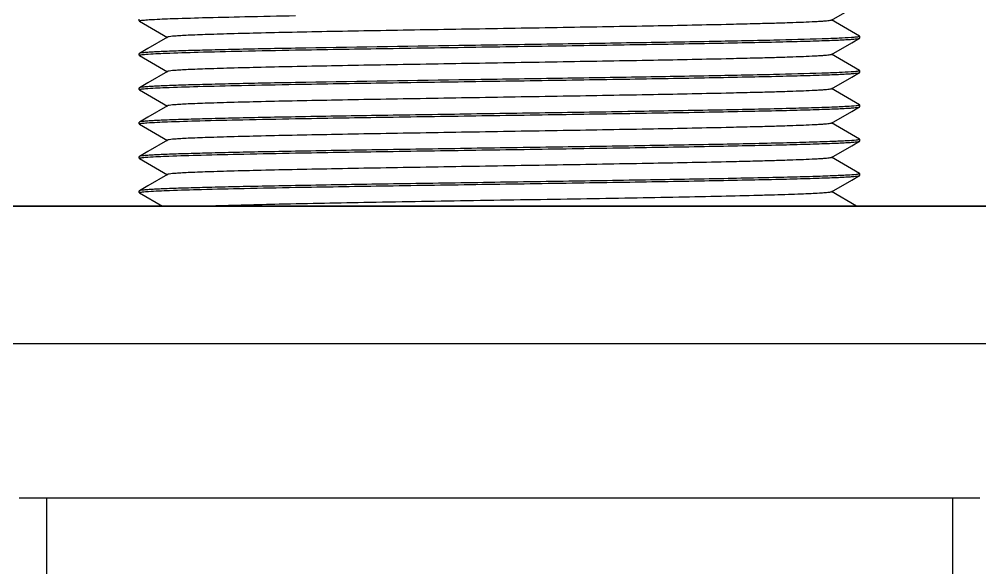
# Model space of a CAD drawing. Extents: x 0 to 1128, y 0 to 827.
# Drawn here: x 691.33 to 719.33, y 746.84 to 762.81 of the extents above; entities that cross this region are included whole.
import ezdxf

# ---------------------------------------------------------------- set-up
doc = ezdxf.new("R2010")
doc.units = 0
doc.header["$LTSCALE"] = 10
doc.header["$MEASUREMENT"] = 0
doc.layers.get('0').update_dxf_attribs({"linetype": 'CONTINUOUS'})
doc.layers.add('DEF_LAYER_AXIS', color=7, linetype='CONTINUOUS')

msp = doc.modelspace()

# ---------------------------------------------------------------- linework, layer by layer
at = {"color": 7, "linetype": 'Continuous'}
for p, q in [((715.001, 762.784), (715.596, 763.128)), ((694.831, 762.759), (694.827, 762.763)), ((694.831, 762.759), (695.654, 762.284)), ((715.824, 762.318), (715.001, 762.793)), ((695.654, 762.293), (695.073, 761.957)), ((715.596, 762.128), (715.824, 762.259)), ((715.824, 762.318), (715.827, 762.313)), ((715.824, 762.259), (715.827, 762.263)), ((715.827, 762.313), (715.827, 762.312)), ((715.827, 762.312), (715.827, 762.312)), ((695.073, 761.957), (694.831, 761.818)), ((715.001, 761.784), (715.596, 762.128)), ((694.831, 761.818), (694.827, 761.813)), ((694.827, 761.763), (694.828, 761.765)), ((694.831, 761.759), (694.827, 761.763)), ((694.828, 761.765), (694.828, 761.765)), ((694.831, 761.759), (695.654, 761.284)), ((715.824, 761.318), (715.001, 761.793)), ((715.824, 761.318), (715.827, 761.313)), ((695.654, 761.293), (695.073, 760.957)), ((715.001, 760.784), (715.596, 761.128)), ((715.596, 761.128), (715.824, 761.259)), ((715.825, 761.31), (715.824, 761.309)), ((715.824, 761.259), (715.827, 761.263)), ((694.831, 760.818), (694.827, 760.813)), ((694.827, 760.763), (694.828, 760.765)), ((694.831, 760.759), (694.827, 760.763)), ((694.828, 760.765), (694.828, 760.765)), ((695.073, 760.957), (694.831, 760.818)), ((694.831, 760.759), (695.654, 760.284)), ((715.824, 760.318), (715.001, 760.793)), ((695.654, 760.293), (695.073, 759.957)), ((715.596, 760.128), (715.824, 760.259)), ((715.824, 760.318), (715.827, 760.313)), ((715.824, 760.259), (715.827, 760.263)), ((695.073, 759.957), (694.831, 759.818)), ((715.001, 759.784), (715.596, 760.128)), ((694.831, 759.818), (694.827, 759.813)), ((694.831, 759.759), (694.827, 759.763)), ((694.83, 759.767), (694.831, 759.768)), ((694.831, 759.759), (695.654, 759.284)), ((715.824, 759.318), (715.001, 759.793)), ((695.654, 759.293), (695.073, 758.957)), ((715.001, 758.784), (715.596, 759.128)), ((715.596, 759.128), (715.824, 759.259)), ((715.824, 759.318), (715.827, 759.313)), ((715.824, 759.259), (715.827, 759.263)), ((694.831, 758.818), (694.827, 758.813)), ((695.073, 758.957), (694.831, 758.818)), ((694.831, 758.759), (694.827, 758.763)), ((694.831, 758.759), (695.654, 758.284)), ((715.824, 758.318), (715.001, 758.793)), ((695.654, 758.293), (695.073, 757.957)), ((715.596, 758.128), (715.824, 758.259)), ((715.824, 758.318), (715.827, 758.313)), ((715.824, 758.259), (715.827, 758.263)), ((695.073, 757.957), (694.831, 757.818)), ((715.001, 757.784), (715.596, 758.128)), ((694.831, 757.818), (694.827, 757.813)), ((694.831, 757.759), (694.827, 757.763)), ((694.831, 757.759), (695.503, 757.371)), ((715.731, 757.371), (715.001, 757.793)), ((734.327, 757.371), (676.328, 757.371)), ((676.327, 753.371), (734.327, 753.371)), ((691.328, 748.871), (719.327, 748.871))]:
    msp.add_line(p, q, dxfattribs=at)
at = {"ltscale": 0.5}
msp.add_line((107.965, 757.371), (816.871, 757.371), dxfattribs=at)
at = {"color": 7, "linetype": 'Continuous'}
for points, knots in [([(694.827, 762.763), (694.827, 762.764), (694.83, 762.769), (694.836, 762.77), (694.841, 762.771)], [0, 0, 0, 0, 0.135456, 1, 1, 1, 1]), ([(694.841, 762.771), (694.852, 762.775), (694.883, 762.78), (694.974, 762.791), (695.053, 762.797), (695.113, 762.801)], [0, 0, 0, 0, 0.131397, 0.3419, 1, 1, 1, 1]), ([(695.113, 762.801), (695.319, 762.814), (695.837, 762.835), (696.766, 762.863), (697.983, 762.891), (698.887, 762.909), (699.38, 762.918)], [0, 0, 0, 0, 0.144558, 0.364711, 0.653088, 1, 1, 1, 1]), ([(715.001, 762.784), (714.993, 762.78), (714.969, 762.775), (714.922, 762.767), (714.853, 762.76), (714.761, 762.752), (714.648, 762.745), (714.454, 762.734), (714.159, 762.721), (713.745, 762.706), (713.252, 762.691), (712.686, 762.676), (711.531, 762.648), (709.689, 762.612), (707.13, 762.568), (704.865, 762.531), (703.034, 762.5), (701.713, 762.478), (700.468, 762.455), (699.324, 762.432), (698.305, 762.41), (697.545, 762.39), (697.015, 762.374), (696.681, 762.363), (696.392, 762.352), (696.15, 762.34), (695.956, 762.329), (695.811, 762.318), (695.721, 762.309), (695.674, 762.3), (695.659, 762.296), (695.654, 762.293)], [0, 0, 0, 0, 0.001326, 0.003783, 0.007381, 0.012117, 0.017981, 0.024965, 0.042217, 0.063714, 0.08926, 0.118616, 0.151512, 0.268236, 0.404203, 0.548122, 0.619328, 0.688045, 0.752839, 0.812358, 0.865359, 0.910739, 0.930269, 0.947553, 0.962499, 0.975034, 0.98509, 0.992618, 0.997587, 0.999109, 1, 1, 1, 1]), ([(715.583, 762.279), (715.466, 762.271), (715.183, 762.256), (714.43, 762.228), (713.164, 762.196), (711.315, 762.159), (709.11, 762.122), (706.679, 762.084), (703.41, 762.035), (700.968, 761.997), (699.38, 761.968)], [0, 0, 0, 0, 0.021703, 0.052523, 0.139575, 0.255993, 0.394858, 0.547891, 0.705988, 1, 1, 1, 1]), ([(699.38, 761.918), (700.216, 761.933), (701.969, 761.962), (704.657, 762.003), (706.961, 762.038), (708.779, 762.067), (710.065, 762.088), (711.267, 762.109), (712.361, 762.13), (713.33, 762.151), (714.049, 762.169), (714.549, 762.184), (714.863, 762.194), (715.133, 762.205), (715.36, 762.215), (715.542, 762.226), (715.677, 762.236), (715.761, 762.245), (715.805, 762.253), (715.819, 762.257), (715.824, 762.259)], [0, 0, 0, 0, 0.152438, 0.319824, 0.490209, 0.572697, 0.651392, 0.724881, 0.79184, 0.851067, 0.901502, 0.923132, 0.94224, 0.958735, 0.972548, 0.98362, 0.991896, 0.997352, 0.999023, 1, 1, 1, 1]), ([(715.827, 762.312), (715.826, 762.31), (715.819, 762.307), (715.797, 762.301), (715.751, 762.294), (715.677, 762.286), (715.618, 762.281), (715.583, 762.279)], [0, 0, 0, 0, 0.029772, 0.085351, 0.278977, 0.583894, 1, 1, 1, 1]), ([(699.38, 761.968), (699.055, 761.962), (698.436, 761.95), (697.561, 761.931), (696.792, 761.913), (696.143, 761.895), (695.679, 761.879), (695.374, 761.865), (695.197, 761.856), (695.055, 761.847), (694.948, 761.839), (694.878, 761.829), (694.841, 761.824), (694.831, 761.818)], [0, 0, 0, 0, 0.214279, 0.407631, 0.577141, 0.720559, 0.835924, 0.882559, 0.921621, 0.952965, 0.976495, 0.992164, 1, 1, 1, 1]), ([(695.018, 761.794), (695.211, 761.809), (695.72, 761.831), (696.654, 761.86), (697.915, 761.89), (698.86, 761.908), (699.38, 761.918)], [0, 0, 0, 0, 0.132962, 0.349842, 0.642529, 1, 1, 1, 1]), ([(694.828, 761.765), (694.832, 761.77), (694.852, 761.774), (694.888, 761.781), (694.947, 761.788), (694.992, 761.792), (695.018, 761.794)], [0, 0, 0, 0, 0.091345, 0.28715, 0.589971, 1, 1, 1, 1]), ([(715.001, 761.784), (714.993, 761.78), (714.969, 761.775), (714.922, 761.767), (714.853, 761.76), (714.761, 761.752), (714.648, 761.745), (714.454, 761.734), (714.159, 761.721), (713.745, 761.706), (713.252, 761.691), (712.686, 761.676), (711.531, 761.648), (709.689, 761.612), (707.13, 761.568), (704.865, 761.531), (703.034, 761.5), (701.713, 761.478), (700.468, 761.455), (699.324, 761.432), (698.305, 761.41), (697.545, 761.39), (697.015, 761.374), (696.681, 761.363), (696.392, 761.352), (696.15, 761.34), (695.956, 761.329), (695.811, 761.318), (695.721, 761.309), (695.674, 761.3), (695.659, 761.296), (695.654, 761.293)], [0, 0, 0, 0, 0.001327, 0.003781, 0.007379, 0.012117, 0.017983, 0.024964, 0.042217, 0.063713, 0.089259, 0.118615, 0.151511, 0.268236, 0.404201, 0.548121, 0.619327, 0.688045, 0.752838, 0.812356, 0.865358, 0.910739, 0.930268, 0.947551, 0.9625, 0.975032, 0.985089, 0.992618, 0.997584, 0.999107, 1, 1, 1, 1]), ([(715.579, 761.279), (715.462, 761.271), (715.177, 761.256), (714.422, 761.228), (713.155, 761.196), (711.306, 761.159), (709.101, 761.121), (706.672, 761.084), (703.406, 761.034), (700.966, 760.997), (699.38, 760.968)], [0, 0, 0, 0, 0.021825, 0.052749, 0.139943, 0.256416, 0.395261, 0.548222, 0.706215, 1, 1, 1, 1]), ([(699.38, 760.918), (700.216, 760.933), (701.969, 760.962), (704.657, 761.003), (706.961, 761.038), (708.779, 761.067), (710.065, 761.088), (711.267, 761.109), (712.361, 761.13), (713.33, 761.151), (714.049, 761.169), (714.549, 761.184), (714.863, 761.194), (715.133, 761.205), (715.36, 761.215), (715.542, 761.226), (715.677, 761.236), (715.761, 761.245), (715.805, 761.253), (715.819, 761.257), (715.824, 761.259)], [0, 0, 0, 0, 0.152436, 0.319829, 0.490217, 0.572705, 0.6514, 0.724886, 0.791845, 0.851075, 0.901508, 0.923139, 0.942243, 0.95874, 0.972553, 0.983621, 0.9919, 0.997355, 0.999024, 1, 1, 1, 1]), ([(715.824, 761.309), (715.816, 761.305), (715.79, 761.3), (715.742, 761.292), (715.668, 761.285), (715.611, 761.281), (715.579, 761.279)], [0, 0, 0, 0, 0.107031, 0.308975, 0.606688, 1, 1, 1, 1]), ([(715.827, 761.313), (715.827, 761.313), (715.827, 761.311), (715.825, 761.31), (715.825, 761.31)], [0, 0, 0, 0, 0.412826, 1, 1, 1, 1]), ([(694.828, 760.765), (694.832, 760.77), (694.851, 760.774), (694.885, 760.781), (694.941, 760.787), (694.984, 760.791), (695.009, 760.793)], [0, 0, 0, 0, 0.092961, 0.289275, 0.59154, 1, 1, 1, 1]), ([(699.38, 760.968), (699.055, 760.962), (698.436, 760.95), (697.561, 760.931), (696.792, 760.913), (696.142, 760.895), (695.679, 760.879), (695.374, 760.865), (695.197, 760.856), (695.055, 760.847), (694.948, 760.839), (694.878, 760.829), (694.841, 760.824), (694.831, 760.818)], [0, 0, 0, 0, 0.21426, 0.407635, 0.577152, 0.720562, 0.83593, 0.882562, 0.921617, 0.952967, 0.976497, 0.992158, 1, 1, 1, 1]), ([(695.009, 760.793), (695.2, 760.809), (695.708, 760.83), (696.642, 760.86), (697.907, 760.889), (698.857, 760.908), (699.38, 760.918)], [0, 0, 0, 0, 0.131629, 0.348137, 0.64132, 1, 1, 1, 1]), ([(715.001, 760.784), (714.993, 760.78), (714.969, 760.775), (714.922, 760.767), (714.853, 760.76), (714.761, 760.752), (714.648, 760.745), (714.454, 760.734), (714.159, 760.721), (713.745, 760.706), (713.252, 760.691), (712.686, 760.676), (711.531, 760.648), (709.689, 760.612), (707.13, 760.568), (704.865, 760.531), (703.034, 760.5), (701.713, 760.478), (700.468, 760.455), (699.324, 760.432), (698.305, 760.41), (697.545, 760.39), (697.015, 760.374), (696.681, 760.363), (696.392, 760.352), (696.15, 760.34), (695.956, 760.329), (695.811, 760.318), (695.721, 760.309), (695.674, 760.3), (695.659, 760.296), (695.654, 760.293)], [0, 0, 0, 0, 0.001328, 0.003785, 0.007382, 0.012117, 0.017983, 0.024967, 0.042217, 0.063716, 0.08926, 0.118618, 0.151512, 0.268238, 0.404203, 0.548122, 0.619329, 0.688046, 0.752839, 0.812358, 0.865361, 0.91074, 0.930271, 0.947553, 0.9625, 0.975035, 0.98509, 0.992619, 0.997587, 0.999108, 1, 1, 1, 1]), ([(715.722, 760.291), (715.631, 760.281), (715.396, 760.267), (714.963, 760.247), (714.376, 760.228), (713.312, 760.199), (711.686, 760.166), (709.455, 760.127), (706.959, 760.088), (704.359, 760.049), (701.82, 760.01), (700.168, 759.982), (699.38, 759.968)], [0, 0, 0, 0, 0.016672, 0.043292, 0.079438, 0.124538, 0.23856, 0.378058, 0.534092, 0.696668, 0.855354, 1, 1, 1, 1]), ([(699.38, 759.918), (700.216, 759.933), (701.969, 759.962), (704.657, 760.003), (706.961, 760.038), (708.779, 760.067), (710.065, 760.088), (711.267, 760.109), (712.361, 760.13), (713.33, 760.151), (714.049, 760.169), (714.549, 760.184), (714.863, 760.194), (715.133, 760.205), (715.36, 760.215), (715.542, 760.226), (715.677, 760.236), (715.761, 760.245), (715.805, 760.253), (715.819, 760.257), (715.824, 760.259)], [0, 0, 0, 0, 0.152437, 0.319836, 0.490224, 0.572711, 0.651403, 0.724889, 0.79185, 0.85108, 0.901512, 0.923142, 0.942246, 0.958742, 0.972555, 0.983621, 0.9919, 0.997355, 0.999024, 1, 1, 1, 1]), ([(715.827, 760.313), (715.827, 760.311), (715.816, 760.305), (715.798, 760.301), (715.763, 760.295), (715.737, 760.292), (715.722, 760.291)], [0, 0, 0, 0, 0.079574, 0.268137, 0.574487, 1, 1, 1, 1]), ([(699.38, 759.968), (699.055, 759.962), (698.436, 759.95), (697.561, 759.931), (696.792, 759.913), (696.142, 759.895), (695.679, 759.879), (695.374, 759.865), (695.197, 759.856), (695.055, 759.847), (694.948, 759.839), (694.878, 759.829), (694.841, 759.824), (694.831, 759.818)], [0, 0, 0, 0, 0.214257, 0.407633, 0.577153, 0.720566, 0.835936, 0.882568, 0.921621, 0.952969, 0.976498, 0.992158, 1, 1, 1, 1]), ([(695.052, 759.796), (695.25, 759.811), (695.763, 759.832), (696.696, 759.861), (697.94, 759.89), (698.87, 759.908), (699.38, 759.918)], [0, 0, 0, 0, 0.137487, 0.355656, 0.646664, 1, 1, 1, 1]), ([(694.827, 759.763), (694.827, 759.764), (694.828, 759.766), (694.829, 759.767), (694.83, 759.767)], [0, 0, 0, 0, 0.409986, 1, 1, 1, 1]), ([(694.831, 759.768), (694.838, 759.772), (694.862, 759.776), (694.906, 759.784), (694.972, 759.79), (695.023, 759.794), (695.052, 759.796)], [0, 0, 0, 0, 0.110235, 0.313205, 0.609826, 1, 1, 1, 1]), ([(715.001, 759.784), (714.993, 759.78), (714.969, 759.775), (714.922, 759.767), (714.853, 759.76), (714.761, 759.752), (714.648, 759.745), (714.454, 759.734), (714.159, 759.721), (713.745, 759.706), (713.252, 759.691), (712.686, 759.676), (711.531, 759.648), (709.689, 759.612), (707.13, 759.568), (704.865, 759.531), (703.034, 759.5), (701.713, 759.478), (700.468, 759.455), (699.324, 759.432), (698.305, 759.41), (697.545, 759.39), (697.015, 759.374), (696.681, 759.363), (696.392, 759.352), (696.15, 759.34), (695.956, 759.329), (695.811, 759.318), (695.721, 759.309), (695.674, 759.3), (695.659, 759.296), (695.654, 759.293)], [0, 0, 0, 0, 0.001325, 0.003781, 0.00738, 0.012117, 0.017981, 0.024964, 0.042217, 0.063713, 0.08926, 0.118614, 0.151512, 0.268235, 0.404202, 0.548121, 0.619327, 0.688044, 0.752839, 0.812357, 0.865358, 0.910739, 0.930268, 0.947553, 0.962499, 0.975033, 0.98509, 0.992617, 0.997586, 0.999108, 1, 1, 1, 1]), ([(715.728, 759.291), (715.639, 759.282), (715.406, 759.267), (714.978, 759.248), (714.393, 759.229), (713.332, 759.2), (711.706, 759.166), (709.474, 759.127), (706.975, 759.088), (704.369, 759.049), (701.826, 759.01), (700.17, 758.982), (699.38, 758.968)], [0, 0, 0, 0, 0.01638, 0.042753, 0.078703, 0.123656, 0.237536, 0.37707, 0.533275, 0.696114, 0.855095, 1, 1, 1, 1]), ([(699.38, 758.918), (700.216, 758.933), (701.969, 758.962), (704.657, 759.003), (706.961, 759.038), (708.779, 759.067), (710.065, 759.088), (711.267, 759.109), (712.362, 759.13), (713.33, 759.151), (714.049, 759.169), (714.549, 759.184), (714.863, 759.194), (715.133, 759.205), (715.36, 759.215), (715.542, 759.226), (715.677, 759.236), (715.761, 759.245), (715.805, 759.253), (715.819, 759.257), (715.824, 759.259)], [0, 0, 0, 0, 0.15244, 0.319841, 0.490228, 0.572713, 0.651406, 0.724893, 0.791854, 0.851083, 0.901514, 0.923143, 0.942246, 0.958742, 0.972554, 0.983621, 0.9919, 0.997355, 0.999024, 1, 1, 1, 1]), ([(715.827, 759.313), (715.827, 759.311), (715.816, 759.306), (715.799, 759.302), (715.767, 759.296), (715.742, 759.293), (715.728, 759.291)], [0, 0, 0, 0, 0.080432, 0.26905, 0.575078, 1, 1, 1, 1]), ([(699.38, 758.968), (699.055, 758.962), (698.436, 758.95), (697.561, 758.931), (696.792, 758.913), (696.142, 758.895), (695.679, 758.879), (695.374, 758.865), (695.197, 758.856), (695.055, 758.847), (694.948, 758.839), (694.878, 758.829), (694.841, 758.824), (694.831, 758.818)], [0, 0, 0, 0, 0.214266, 0.407628, 0.577146, 0.720565, 0.835936, 0.882567, 0.921623, 0.95297, 0.976496, 0.992159, 1, 1, 1, 1]), ([(694.835, 758.77), (694.845, 758.773), (694.872, 758.778), (694.953, 758.789), (695.026, 758.795), (695.081, 758.799)], [0, 0, 0, 0, 0.122064, 0.329286, 1, 1, 1, 1]), ([(695.081, 758.799), (695.283, 758.812), (695.799, 758.834), (696.73, 758.862), (697.961, 758.89), (698.878, 758.908), (699.38, 758.918)], [0, 0, 0, 0, 0.14097, 0.360121, 0.649835, 1, 1, 1, 1]), ([(694.827, 758.763), (694.827, 758.764), (694.829, 758.767), (694.833, 758.769), (694.835, 758.77)], [0, 0, 0, 0, 0.155967, 1, 1, 1, 1]), ([(715.001, 758.784), (714.993, 758.78), (714.969, 758.775), (714.922, 758.767), (714.853, 758.76), (714.761, 758.752), (714.648, 758.745), (714.454, 758.734), (714.159, 758.721), (713.745, 758.706), (713.252, 758.691), (712.686, 758.676), (711.531, 758.648), (709.689, 758.612), (707.13, 758.568), (704.865, 758.531), (703.034, 758.5), (701.713, 758.478), (700.468, 758.455), (699.324, 758.432), (698.305, 758.41), (697.545, 758.39), (697.015, 758.374), (696.681, 758.363), (696.392, 758.352), (696.15, 758.34), (695.956, 758.329), (695.811, 758.318), (695.721, 758.309), (695.674, 758.3), (695.659, 758.296), (695.654, 758.293)], [0, 0, 0, 0, 0.001328, 0.003783, 0.007379, 0.012116, 0.017983, 0.024966, 0.042217, 0.063715, 0.089259, 0.118617, 0.151511, 0.268237, 0.404202, 0.548121, 0.619328, 0.688045, 0.752839, 0.812357, 0.865359, 0.91074, 0.930269, 0.947552, 0.962501, 0.975033, 0.985089, 0.992619, 0.997585, 0.999107, 1, 1, 1, 1]), ([(715.733, 758.292), (715.646, 758.282), (715.415, 758.268), (714.99, 758.248), (714.409, 758.229), (713.68, 758.209), (712.815, 758.189), (711.434, 758.161), (709.491, 758.128), (706.989, 758.088), (704.379, 758.049), (701.831, 758.01), (700.171, 757.982), (699.38, 757.968)], [0, 0, 0, 0, 0.016121, 0.042276, 0.07805, 0.122873, 0.176019, 0.236625, 0.376192, 0.53255, 0.69562, 0.854863, 1, 1, 1, 1]), ([(699.38, 757.918), (700.216, 757.933), (701.969, 757.962), (704.657, 758.003), (706.961, 758.038), (708.779, 758.067), (710.065, 758.088), (711.267, 758.109), (712.362, 758.13), (713.33, 758.151), (714.049, 758.169), (714.549, 758.184), (714.863, 758.194), (715.133, 758.205), (715.36, 758.215), (715.542, 758.226), (715.677, 758.236), (715.761, 758.245), (715.805, 758.253), (715.819, 758.257), (715.824, 758.259)], [0, 0, 0, 0, 0.152439, 0.319836, 0.49022, 0.572706, 0.651401, 0.724892, 0.791853, 0.85108, 0.901512, 0.923139, 0.942244, 0.958739, 0.97255, 0.983621, 0.991898, 0.997352, 0.999023, 1, 1, 1, 1]), ([(715.827, 758.313), (715.827, 758.311), (715.817, 758.306), (715.801, 758.302), (715.77, 758.296), (715.747, 758.294), (715.733, 758.292)], [0, 0, 0, 0, 0.081113, 0.269715, 0.575478, 1, 1, 1, 1]), ([(699.38, 757.968), (699.055, 757.962), (698.436, 757.95), (697.561, 757.931), (696.792, 757.913), (696.142, 757.895), (695.679, 757.879), (695.374, 757.865), (695.197, 757.856), (695.055, 757.847), (694.948, 757.839), (694.878, 757.829), (694.841, 757.824), (694.831, 757.818)], [0, 0, 0, 0, 0.214272, 0.407627, 0.577145, 0.720566, 0.835936, 0.882568, 0.921625, 0.95297, 0.976496, 0.992162, 1, 1, 1, 1]), ([(694.827, 757.763), (694.827, 757.764), (694.829, 757.768), (694.834, 757.769), (694.837, 757.77)], [0, 0, 0, 0, 0.149558, 1, 1, 1, 1]), ([(694.837, 757.77), (694.847, 757.774), (694.875, 757.779), (694.961, 757.79), (695.036, 757.795), (695.094, 757.799)], [0, 0, 0, 0, 0.124373, 0.33243, 1, 1, 1, 1]), ([(695.094, 757.799), (695.297, 757.813), (695.814, 757.834), (696.745, 757.863), (697.97, 757.891), (698.882, 757.908), (699.38, 757.918)], [0, 0, 0, 0, 0.142453, 0.362023, 0.651182, 1, 1, 1, 1]), ([(715.001, 757.784), (714.995, 757.781), (714.976, 757.776), (714.942, 757.77), (714.891, 757.764), (714.792, 757.754), (714.63, 757.743), (714.39, 757.731), (714.09, 757.718), (713.733, 757.706), (713.321, 757.693), (712.669, 757.675), (711.74, 757.653), (710.505, 757.628), (709.134, 757.603), (707.664, 757.577), (706.133, 757.552), (704.085, 757.518), (701.672, 757.478), (699.125, 757.43), (697.589, 757.393), (696.932, 757.371)], [0, 0, 0, 0, 0.001115, 0.003081, 0.00591, 0.009601, 0.019554, 0.032886, 0.049508, 0.069316, 0.09218, 0.117948, 0.177512, 0.246449, 0.322955, 0.405025, 0.490511, 0.577175, 0.744984, 0.890989, 1, 1, 1, 1])]:
    msp.add_open_spline(points, degree=3, knots=knots, dxfattribs=at)
at = {"layer": 'DEF_LAYER_AXIS', "color": 7, "linetype": 'Continuous'}
for p, q in [((694.827, 762.763), (694.827, 762.813)), ((715.827, 762.263), (715.827, 762.313)), ((694.827, 761.763), (694.827, 761.813)), ((715.827, 761.263), (715.827, 761.313)), ((694.827, 760.763), (694.827, 760.813)), ((715.827, 760.263), (715.827, 760.313)), ((694.827, 759.763), (694.827, 759.813)), ((715.827, 759.263), (715.827, 759.313)), ((694.827, 758.763), (694.827, 758.813)), ((715.827, 758.263), (715.827, 758.313)), ((694.827, 757.763), (694.827, 757.813)), ((692.127, 748.871), (692.127, 743.79)), ((718.527, 748.871), (718.527, 717.871))]:
    msp.add_line(p, q, dxfattribs=at)

doc.saveas('drawing.dxf')
